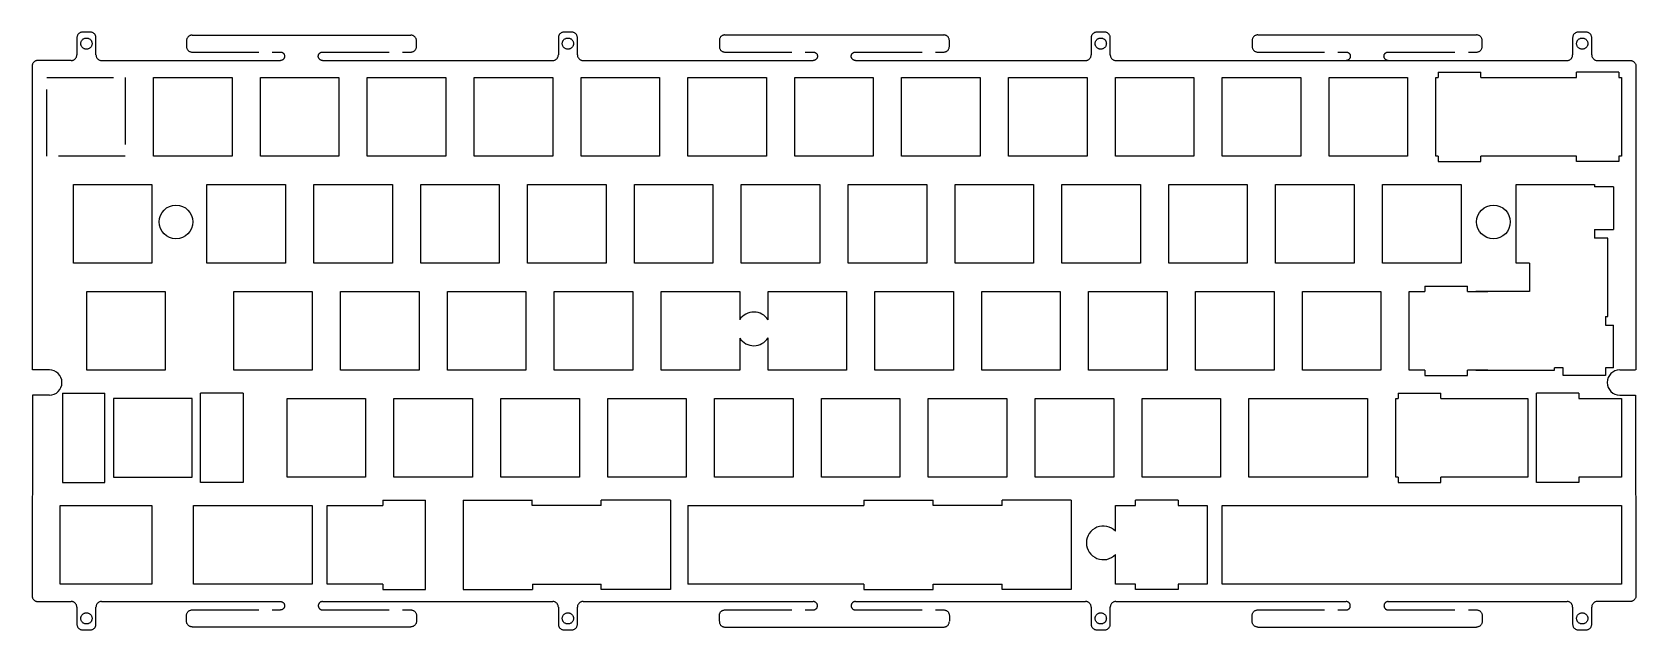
# Model space of a CAD drawing. Header units: millimetres. Extents: x 57 to 343, y 131 to 238.
import ezdxf

# ---------------------------------------------------------------- set-up
doc = ezdxf.new("R2010")
doc.units = ezdxf.units.MM
doc.header["$LTSCALE"] = 0.75
doc.linetypes.add('PHANTOM2', pattern=[31.75, 15.875, -3.175, 3.175, -3.175, 3.175, -3.175])
doc.layers.add('Reference', color=7, linetype='PHANTOM2', lineweight=25)

msp = doc.modelspace()

# ---------------------------------------------------------------- linework, layer by layer
for p, q in [((85.84, 237.17), (124.84, 237.17)), ((180.83, 237.22), (219.83, 237.22)), ((275.81, 237.22), (314.81, 237.22)), ((57.32, 231.67), (57.32, 177.57)), ((69.71, 232.67), (101.59, 232.67)), ((109.09, 232.67), (150.13, 232.67)), ((155.53, 232.67), (196.58, 232.67)), ((204.08, 232.67), (245.12, 232.67)), ((250.52, 232.67), (291.56, 232.67)), ((289.9, 232.67), (330.94, 232.67)), ((343.22, 231.67), (343.22, 177.57)), ((57.4, 173.07), (57.32, 137.32)), ((343.14, 173.07), (343.22, 137.32)), ((69.71, 136.32), (101.59, 136.32)), ((109.09, 136.32), (150.13, 136.32)), ((155.53, 136.32), (196.58, 136.32)), ((204.08, 136.32), (245.12, 136.32)), ((250.52, 136.32), (291.56, 136.32)), ((299.06, 136.32), (330.94, 136.32)), ((85.84, 131.82), (124.84, 131.82)), ((180.83, 131.77), (219.83, 131.77)), ((275.81, 131.77), (314.81, 131.77))]:
    msp.add_line(p, q)
at = {"color": 0}
for p, q in [((78.97, 229.62), (92.97, 229.62)), ((78.97, 215.62), (78.97, 229.62)), ((92.97, 229.62), (92.97, 215.62)), ((98.02, 229.62), (112.02, 229.62)), ((98.02, 215.62), (98.02, 229.62)), ((112.02, 229.62), (112.02, 215.62)), ((117.07, 229.62), (131.07, 229.62)), ((117.07, 215.62), (117.07, 229.62)), ((131.07, 229.62), (131.07, 215.62)), ((136.12, 229.62), (150.12, 229.62)), ((136.12, 215.62), (136.12, 229.62)), ((150.12, 229.62), (150.12, 215.62)), ((155.17, 229.62), (169.17, 229.62)), ((155.17, 215.62), (155.17, 229.62)), ((169.17, 229.62), (169.17, 215.62)), ((174.22, 229.62), (188.22, 229.62)), ((174.22, 215.62), (174.22, 229.62)), ((188.22, 229.62), (188.22, 215.62)), ((193.27, 229.62), (207.27, 229.62)), ((193.27, 215.62), (193.27, 229.62)), ((207.27, 229.62), (207.27, 215.62)), ((212.32, 229.62), (226.32, 229.62)), ((212.32, 215.62), (212.32, 229.62)), ((226.32, 229.62), (226.32, 215.62)), ((231.37, 229.62), (245.37, 229.62)), ((231.37, 215.62), (231.37, 229.62)), ((245.37, 229.62), (245.37, 215.62)), ((250.42, 229.62), (264.42, 229.62)), ((250.42, 215.62), (250.42, 229.62)), ((264.42, 229.62), (264.42, 215.62)), ((269.47, 229.62), (283.47, 229.62)), ((269.47, 215.62), (269.47, 229.62)), ((283.47, 229.62), (283.47, 215.62)), ((288.52, 229.62), (302.52, 229.62)), ((288.52, 215.62), (288.52, 229.62)), ((302.52, 229.62), (302.52, 215.62)), ((307.57, 229.62), (307.99, 229.62)), ((307.57, 215.62), (307.57, 229.62)), ((307.99, 230.59), (307.99, 229.62)), ((307.99, 230.59), (315.57, 230.59)), ((315.57, 229.62), (315.57, 230.59)), ((315.57, 229.62), (332.62, 229.62)), ((332.62, 229.62), (332.62, 230.59)), ((340.2, 230.59), (332.62, 230.59)), ((340.2, 230.59), (340.2, 229.62)), ((340.2, 229.62), (340.62, 229.62)), ((340.62, 229.62), (340.62, 215.62)), ((92.97, 215.62), (78.97, 215.62)), ((112.02, 215.62), (98.02, 215.62)), ((131.07, 215.62), (117.07, 215.62)), ((150.12, 215.62), (136.12, 215.62)), ((169.17, 215.62), (155.17, 215.62)), ((188.22, 215.62), (174.22, 215.62)), ((207.27, 215.62), (193.27, 215.62)), ((226.32, 215.62), (212.32, 215.62)), ((245.37, 215.62), (231.37, 215.62)), ((264.42, 215.62), (250.42, 215.62)), ((283.47, 215.62), (269.47, 215.62)), ((302.52, 215.62), (288.52, 215.62)), ((307.99, 215.62), (307.57, 215.62)), ((307.99, 215.62), (307.99, 214.65)), ((307.99, 214.65), (315.57, 214.65)), ((332.62, 215.62), (315.57, 215.62)), ((315.57, 214.65), (315.57, 215.62)), ((332.62, 214.65), (332.62, 215.62)), ((340.2, 214.65), (332.62, 214.65)), ((340.62, 215.62), (340.2, 215.62)), ((340.2, 215.62), (340.2, 214.65)), ((64.68, 210.57), (78.68, 210.57)), ((64.68, 196.57), (64.68, 210.57)), ((78.68, 210.57), (78.68, 196.57)), ((88.49, 210.57), (102.49, 210.57)), ((88.49, 196.57), (88.49, 210.57)), ((102.49, 210.57), (102.49, 196.57)), ((107.54, 210.57), (121.54, 210.57)), ((107.54, 196.57), (107.54, 210.57)), ((121.54, 210.57), (121.54, 196.57)), ((126.59, 210.57), (140.59, 210.57)), ((126.59, 196.57), (126.59, 210.57)), ((140.59, 210.57), (140.59, 196.57)), ((145.64, 210.57), (159.64, 210.57)), ((145.64, 196.57), (145.64, 210.57)), ((159.64, 210.57), (159.64, 196.57)), ((164.69, 210.57), (178.69, 210.57)), ((164.69, 196.57), (164.69, 210.57)), ((178.69, 210.57), (178.69, 196.57)), ((183.74, 210.57), (197.74, 210.57)), ((183.74, 196.57), (183.74, 210.57)), ((197.74, 210.57), (197.74, 196.57)), ((202.79, 210.57), (216.79, 210.57)), ((202.79, 196.57), (202.79, 210.57)), ((216.79, 210.57), (216.79, 196.57)), ((221.84, 210.57), (235.84, 210.57)), ((221.84, 196.57), (221.84, 210.57)), ((235.84, 210.57), (235.84, 196.57)), ((240.89, 210.57), (254.89, 210.57)), ((240.89, 196.57), (240.89, 210.57)), ((254.89, 210.57), (254.89, 196.57)), ((259.94, 210.57), (273.94, 210.57)), ((259.94, 196.57), (259.94, 210.57)), ((273.94, 210.57), (273.94, 196.57)), ((278.99, 210.57), (292.99, 210.57)), ((278.99, 196.57), (278.99, 210.57)), ((292.99, 210.57), (292.99, 196.57)), ((298.04, 210.57), (312.04, 210.57)), ((298.04, 196.57), (298.04, 210.57)), ((312.04, 210.57), (312.04, 196.57)), ((321.86, 210.57), (335.86, 210.57)), ((321.86, 196.57), (321.86, 210.57)), ((335.86, 210.57), (335.86, 210.15)), ((339.21, 210.15), (335.86, 210.15)), ((339.21, 210.15), (339.21, 202.57)), ((335.86, 202.57), (335.86, 201.05)), ((335.86, 202.57), (339.21, 202.57)), ((338.24, 201.05), (335.86, 201.05)), ((338.24, 187.05), (338.24, 201.05)), ((78.68, 196.57), (64.68, 196.57)), ((102.49, 196.57), (88.49, 196.57)), ((121.54, 196.57), (107.54, 196.57)), ((140.59, 196.57), (126.59, 196.57)), ((159.64, 196.57), (145.64, 196.57)), ((178.69, 196.57), (164.69, 196.57)), ((197.74, 196.57), (183.74, 196.57)), ((216.79, 196.57), (202.79, 196.57)), ((235.84, 196.57), (221.84, 196.57)), ((254.89, 196.57), (240.89, 196.57)), ((273.94, 196.57), (259.94, 196.57)), ((292.99, 196.57), (278.99, 196.57)), ((312.04, 196.57), (298.04, 196.57)), ((324.24, 196.57), (321.86, 196.57)), ((324.24, 196.57), (324.24, 191.52)), ((305.61, 192.49), (305.61, 191.52)), ((305.61, 192.49), (313.19, 192.49)), ((313.19, 191.52), (313.19, 192.49)), ((67.06, 191.52), (81.06, 191.52)), ((67.06, 177.52), (67.06, 191.52)), ((81.06, 191.52), (81.06, 177.52)), ((93.26, 191.52), (107.26, 191.52)), ((93.26, 177.52), (93.26, 191.52)), ((107.26, 191.52), (107.26, 177.52)), ((112.31, 191.52), (126.31, 191.52)), ((112.31, 177.52), (112.31, 191.52)), ((126.31, 191.52), (126.31, 177.52)), ((131.36, 191.52), (145.36, 191.52)), ((131.36, 177.52), (131.36, 191.52)), ((145.36, 191.52), (145.36, 177.52)), ((150.41, 191.52), (164.41, 191.52)), ((150.41, 177.52), (150.41, 191.52)), ((164.41, 191.52), (164.41, 177.52)), ((169.46, 191.52), (183.46, 191.52)), ((169.46, 177.52), (169.46, 191.52)), ((183.46, 191.52), (183.46, 186.51)), ((188.51, 191.52), (202.51, 191.52)), ((188.51, 186.47), (188.51, 191.52)), ((202.51, 191.52), (202.51, 177.52)), ((207.56, 191.52), (221.56, 191.52)), ((207.56, 177.52), (207.56, 191.52)), ((221.56, 191.52), (221.56, 177.52)), ((226.61, 191.52), (240.61, 191.52)), ((226.61, 177.52), (226.61, 191.52)), ((240.61, 191.52), (240.61, 177.52)), ((245.66, 191.52), (259.66, 191.52)), ((245.66, 177.52), (245.66, 191.52)), ((259.66, 191.52), (259.66, 177.52)), ((264.71, 191.52), (278.71, 191.52)), ((264.71, 177.52), (264.71, 191.52)), ((278.71, 191.52), (278.71, 177.52)), ((283.76, 191.52), (297.76, 191.52)), ((283.76, 177.52), (283.76, 191.52)), ((297.76, 191.52), (297.76, 177.52)), ((302.81, 191.52), (305.61, 191.52)), ((302.81, 177.52), (302.81, 191.52)), ((313.19, 191.52), (316.81, 191.52)), ((324.24, 191.52), (314.71, 191.52)), ((337.81, 187.05), (338.24, 187.05)), ((337.81, 187.05), (337.81, 185.52)), ((183.46, 183.23), (183.46, 177.52)), ((188.51, 177.52), (188.51, 183.27)), ((337.81, 185.52), (339.21, 185.52)), ((339.21, 177.95), (339.21, 185.52)), ((81.06, 177.52), (67.06, 177.52)), ((107.26, 177.52), (93.26, 177.52)), ((126.31, 177.52), (112.31, 177.52)), ((145.36, 177.52), (131.36, 177.52)), ((164.41, 177.52), (150.41, 177.52)), ((183.46, 177.52), (169.46, 177.52)), ((202.51, 177.52), (188.51, 177.52)), ((221.56, 177.52), (207.56, 177.52)), ((240.61, 177.52), (226.61, 177.52)), ((259.66, 177.52), (245.66, 177.52)), ((278.71, 177.52), (264.71, 177.52)), ((297.76, 177.52), (283.76, 177.52)), ((305.61, 177.52), (302.81, 177.52)), ((305.61, 177.52), (305.61, 176.55)), ((316.81, 177.52), (313.19, 177.52)), ((313.19, 176.55), (313.19, 177.52)), ((314.71, 177.52), (328.71, 177.52)), ((330.24, 177.95), (328.71, 177.95)), ((330.24, 176.55), (330.24, 177.95)), ((337.81, 177.95), (337.81, 176.55)), ((339.21, 177.95), (337.81, 177.95)), ((305.61, 176.55), (313.19, 176.55)), ((337.81, 176.55), (330.24, 176.55)), ((62.73, 173.44), (62.73, 157.5)), ((62.73, 173.44), (70.3, 173.44)), ((70.3, 157.5), (70.3, 173.44)), ((71.83, 172.47), (71.83, 158.47)), ((85.83, 172.47), (71.83, 172.47)), ((85.83, 158.47), (85.83, 172.47)), ((87.35, 157.5), (87.35, 173.44)), ((94.93, 173.44), (87.35, 173.44)), ((94.93, 173.44), (94.93, 157.5)), ((102.78, 172.47), (116.78, 172.47)), ((102.78, 158.47), (102.78, 172.47)), ((116.78, 172.47), (116.78, 158.47)), ((121.83, 172.47), (135.83, 172.47)), ((121.83, 158.47), (121.83, 172.47)), ((135.83, 172.47), (135.83, 158.47)), ((140.88, 172.47), (154.88, 172.47)), ((140.88, 158.47), (140.88, 172.47)), ((154.88, 172.47), (154.88, 158.47)), ((159.93, 172.47), (173.93, 172.47)), ((159.93, 158.47), (159.93, 172.47)), ((173.93, 172.47), (173.93, 158.47)), ((178.98, 172.47), (192.98, 172.47)), ((178.98, 158.47), (178.98, 172.47)), ((192.98, 172.47), (192.98, 158.47)), ((198.03, 172.47), (212.03, 172.47)), ((198.03, 158.47), (198.03, 172.47)), ((212.03, 172.47), (212.03, 158.47)), ((217.08, 172.47), (231.08, 172.47)), ((217.08, 158.47), (217.08, 172.47)), ((231.08, 172.47), (231.08, 158.47)), ((236.13, 172.47), (250.13, 172.47)), ((236.13, 158.47), (236.13, 172.47)), ((250.13, 172.47), (250.13, 158.47)), ((255.18, 172.47), (269.18, 172.47)), ((255.18, 158.47), (255.18, 172.47)), ((269.18, 172.47), (269.18, 158.47)), ((274.23, 172.47), (295.37, 172.47)), ((274.23, 158.47), (274.23, 172.47)), ((295.37, 172.47), (295.37, 158.47)), ((300.42, 172.47), (300.85, 172.47)), ((300.42, 158.47), (300.42, 172.47)), ((300.85, 173.44), (300.85, 172.47)), ((300.85, 173.44), (308.42, 173.44)), ((308.42, 172.47), (308.42, 173.44)), ((308.42, 172.47), (323.95, 172.47)), ((323.95, 172.47), (323.95, 158.47)), ((325.47, 157.5), (325.47, 173.44)), ((333.05, 173.44), (325.47, 173.44)), ((333.05, 173.44), (333.05, 172.47)), ((333.05, 172.47), (340.62, 172.47)), ((340.62, 172.47), (340.62, 158.47)), ((62.73, 157.5), (70.3, 157.5)), ((71.83, 158.47), (85.83, 158.47)), ((94.93, 157.5), (87.35, 157.5)), ((116.78, 158.47), (102.78, 158.47)), ((135.83, 158.47), (121.83, 158.47)), ((154.88, 158.47), (140.88, 158.47)), ((173.93, 158.47), (159.93, 158.47)), ((192.98, 158.47), (178.98, 158.47)), ((212.03, 158.47), (198.03, 158.47)), ((231.08, 158.47), (217.08, 158.47)), ((250.13, 158.47), (236.13, 158.47)), ((269.18, 158.47), (255.18, 158.47)), ((295.37, 158.47), (274.23, 158.47)), ((300.85, 158.47), (300.42, 158.47)), ((300.85, 158.47), (300.85, 157.5)), ((300.85, 157.5), (308.42, 157.5)), ((323.95, 158.47), (308.42, 158.47)), ((308.42, 157.5), (308.42, 158.47)), ((333.05, 157.5), (325.47, 157.5)), ((340.62, 158.47), (333.05, 158.47)), ((333.05, 158.47), (333.05, 157.5)), ((119.87, 154.39), (119.87, 153.42)), ((119.87, 154.39), (127.44, 154.39)), ((127.44, 138.45), (127.44, 154.39)), ((134.16, 154.39), (134.16, 138.45)), ((134.16, 154.39), (146.5, 154.39)), ((146.49, 153.42), (146.49, 154.39)), ((158.79, 153.42), (158.79, 154.39)), ((171.13, 154.39), (158.79, 154.39)), ((171.13, 154.39), (171.13, 138.45)), ((205.6, 154.39), (205.6, 153.42)), ((205.6, 154.39), (217.94, 154.39)), ((217.94, 153.42), (217.94, 154.39)), ((230.23, 153.42), (230.23, 154.39)), ((242.56, 154.39), (230.23, 154.39)), ((242.56, 154.39), (242.56, 138.45)), ((254.04, 153.42), (254.04, 154.39)), ((261.62, 154.39), (254.04, 154.39)), ((261.62, 154.39), (261.62, 153.42)), ((62.3, 153.42), (78.68, 153.42)), ((62.3, 139.42), (62.3, 153.42)), ((78.68, 153.42), (78.68, 139.42)), ((86.11, 139.42), (86.11, 153.42)), ((86.11, 153.42), (107.26, 153.42)), ((107.26, 153.42), (107.26, 139.42)), ((109.93, 153.42), (119.87, 153.42)), ((109.93, 139.42), (109.93, 153.42)), ((158.79, 153.42), (146.49, 153.42)), ((174.22, 153.42), (205.6, 153.42)), ((174.22, 153.42), (174.22, 139.42)), ((230.23, 153.42), (217.94, 153.42)), ((250.42, 153.42), (254.04, 153.42)), ((250.42, 148.86), (250.42, 153.42)), ((261.62, 153.42), (266.8, 153.42)), ((266.8, 153.42), (266.8, 139.42)), ((269.47, 153.42), (340.62, 153.42)), ((269.47, 139.42), (269.47, 153.42)), ((340.62, 153.42), (340.62, 139.42)), ((250.42, 139.42), (250.42, 144.68)), ((78.68, 139.42), (62.3, 139.42)), ((107.26, 139.42), (86.11, 139.42)), ((119.87, 139.42), (109.93, 139.42)), ((119.87, 139.42), (119.87, 138.45)), ((119.87, 138.45), (127.44, 138.45)), ((134.16, 138.45), (146.5, 138.45)), ((146.5, 139.42), (158.79, 139.42)), ((158.79, 138.45), (158.79, 139.42)), ((171.13, 138.45), (158.79, 138.45)), ((205.6, 139.42), (174.22, 139.42)), ((205.6, 139.42), (205.6, 138.45)), ((205.6, 138.45), (217.94, 138.45)), ((217.94, 138.45), (217.94, 139.42)), ((217.94, 139.42), (230.23, 139.42)), ((230.23, 138.45), (230.23, 139.42)), ((242.56, 138.45), (230.23, 138.45)), ((254.04, 139.42), (250.42, 139.42)), ((254.04, 138.45), (254.04, 139.42)), ((261.62, 138.45), (254.04, 138.45)), ((266.8, 139.42), (261.62, 139.42)), ((261.62, 139.42), (261.62, 138.45)), ((340.62, 139.42), (269.47, 139.42))]:
    msp.add_line(p, q, dxfattribs=at)
at = {"linetype": 'Continuous'}
for p, q in [((60.4, 177.57), (57.4, 177.57)), ((328.71, 177.52), (328.71, 177.95)), ((340.35, 177.57), (343.14, 177.57)), ((60.4, 173.07), (57.4, 173.07)), ((340.35, 173.07), (343.14, 173.07)), ((146.5, 139.42), (146.5, 138.45))]:
    msp.add_line(p, q, dxfattribs=at)
for centre in [(82.97, 203.92), (317.82, 203.92)]:
    msp.add_circle(centre, 3, dxfattribs=at)
for centre, radius, start, end in [((185.97, 184.87), 3, 32.2581, 146.896), ((185.97, 184.87), 3, 213.104, 327.7419), ((60.4, 175.32), 2.25, 270, 90), ((248.27, 146.77), 3, 44.2212, 315.7788)]:
    msp.add_arc(centre, radius, start, end, dxfattribs=at)
msp.add_arc((340.35, 175.32), 2.25, 90, 270)
at = {"layer": 'Reference'}
for p, q in [((67.71, 237.72), (66.31, 237.72)), ((153.53, 237.72), (152.13, 237.72)), ((248.52, 237.72), (247.12, 237.72)), ((334.34, 237.72), (332.94, 237.72)), ((65.31, 236.72), (65.31, 233.67)), ((68.71, 233.67), (68.71, 236.72)), ((84.84, 236.17), (84.84, 235.17)), ((125.84, 235.17), (125.84, 236.17)), ((151.13, 236.72), (151.13, 233.67)), ((154.53, 233.67), (154.53, 236.72)), ((179.83, 236.22), (179.83, 235.17)), ((220.83, 235.17), (220.83, 236.22)), ((246.12, 236.72), (246.12, 233.67)), ((249.52, 233.67), (249.52, 236.72)), ((274.81, 236.22), (274.81, 235.17)), ((315.81, 235.17), (315.81, 236.22)), ((331.94, 236.72), (331.94, 233.67)), ((335.34, 233.67), (335.34, 236.72)), ((64.31, 232.67), (58.32, 232.67)), ((85.84, 234.17), (101.59, 234.17)), ((109.09, 234.17), (124.84, 234.17)), ((180.83, 234.17), (196.58, 234.17)), ((204.08, 234.17), (219.83, 234.17)), ((275.81, 234.17), (291.56, 234.17)), ((299.06, 234.17), (314.81, 234.17)), ((336.34, 232.67), (342.22, 232.67)), ((59.92, 215.62), (59.92, 229.62)), ((59.92, 229.62), (73.92, 229.62)), ((73.92, 229.62), (73.92, 215.62)), ((73.92, 215.62), (59.92, 215.62)), ((58.32, 136.32), (64.31, 136.32)), ((65.31, 135.32), (65.31, 132.27)), ((68.71, 132.27), (68.71, 135.32)), ((85.84, 134.82), (101.59, 134.82)), ((109.09, 134.82), (124.84, 134.82)), ((151.13, 135.32), (151.13, 132.27)), ((154.53, 132.27), (154.53, 135.32)), ((180.83, 134.82), (196.58, 134.82)), ((204.08, 134.82), (219.83, 134.82)), ((246.12, 135.32), (246.12, 132.27)), ((249.52, 132.27), (249.52, 135.32)), ((275.81, 134.82), (291.56, 134.82)), ((299.06, 134.82), (314.81, 134.82)), ((331.94, 135.32), (331.94, 132.27)), ((335.34, 132.27), (335.34, 135.32)), ((342.22, 136.32), (336.34, 136.32)), ((84.84, 132.82), (84.84, 133.82)), ((125.84, 133.82), (125.84, 132.82)), ((179.83, 132.82), (179.83, 133.82)), ((220.83, 133.82), (220.83, 132.82)), ((274.81, 132.77), (274.81, 133.82)), ((315.81, 133.82), (315.81, 132.82)), ((66.31, 131.27), (67.71, 131.27)), ((152.13, 131.27), (153.53, 131.27)), ((247.12, 131.27), (248.52, 131.27)), ((332.94, 131.27), (334.34, 131.27))]:
    msp.add_line(p, q, dxfattribs=at)
for centre in [(67.01, 235.67), (152.83, 235.67), (247.82, 235.67), (333.64, 235.67), (67.01, 133.32), (152.83, 133.32), (247.82, 133.32), (333.64, 133.32)]:
    msp.add_circle(centre, 1, dxfattribs=at)
for centre, radius, start, end in [((66.31, 236.72), 1, 90, 180), ((67.71, 236.72), 1, 0, 90), ((152.13, 236.72), 1, 90, 180), ((153.53, 236.72), 1, 0, 90), ((247.12, 236.72), 1, 90, 180), ((248.52, 236.72), 1, 0, 90), ((332.94, 236.72), 1, 90, 180), ((334.34, 236.72), 1, 0, 90), ((85.84, 236.17), 1, 90, 180), ((85.84, 235.17), 1, 180, 270), ((124.84, 236.17), 1, 0, 90), ((124.84, 235.17), 1, 270, 360), ((180.83, 236.22), 1, 90, 180), ((180.83, 235.17), 1, 180, 270), ((219.83, 236.22), 1, 0, 90), ((219.83, 235.17), 1, 270, 0), ((275.81, 236.22), 1, 90, 180), ((275.81, 235.17), 1, 180, 270), ((314.81, 236.22), 1, 0, 90), ((314.81, 235.17), 1, 270, 0), ((58.32, 231.67), 1, 90, 180), ((64.31, 233.67), 1, 270, 0), ((69.71, 233.67), 1, 180, 269.9999), ((150.13, 233.67), 1, 270, 0), ((155.53, 233.67), 1, 180, 270), ((245.12, 233.67), 1, 270, 0), ((250.52, 233.67), 1, 180, 270), ((330.94, 233.67), 1, 270, 0), ((336.34, 233.67), 1, 180, 269.9999), ((58.32, 137.32), 1, 180, 270), ((64.31, 135.32), 1, 0, 90), ((69.71, 135.32), 1, 90, 180), ((109.09, 135.57), 0.75, 89.9996, 270), ((150.13, 135.32), 1, 0, 90), ((155.53, 135.32), 1, 90, 180), ((196.58, 135.57), 0.75, 269.9997, 89.9997), ((204.08, 135.57), 0.75, 89.9996, 270), ((245.12, 135.32), 1, 0, 90), ((250.52, 135.32), 1, 90, 180), ((291.56, 135.57), 0.75, 269.9997, 89.9997), ((299.06, 135.57), 0.75, 89.9996, 270), ((330.94, 135.32), 1, 0, 90), ((336.34, 135.32), 1, 90, 180), ((66.31, 132.27), 1, 180, 270), ((67.71, 132.27), 1, 270, 0), ((152.13, 132.27), 1, 180, 270), ((153.53, 132.27), 1, 270, 0), ((180.83, 132.77), 1, 180, 270), ((219.83, 132.77), 1, 270, 0), ((247.12, 132.27), 1, 180, 270), ((248.52, 132.27), 1, 270, 0), ((332.94, 132.27), 1, 180, 270), ((334.34, 132.27), 1, 270, 0)]:
    msp.add_arc(centre, radius, start, end, dxfattribs=at)
at = {"layer": 'Reference', "extrusion": (0, 0, -1)}
for centre, radius, start, end in [((-101.59, 233.42), 0.75, 90.0002, 270.0002), ((-109.09, 233.42), 0.75, 270.0005, 90), ((-196.58, 233.42), 0.75, 90.0002, 270.0002), ((-204.08, 233.42), 0.75, 270.0005, 90), ((-291.56, 233.42), 0.75, 90.0002, 270.0002), ((-299.06, 233.42), 0.75, 270.0005, 90), ((-342.22, 231.67), 1, 90, 180), ((-342.22, 137.32), 1, 180, 270), ((-85.84, 133.82), 1, 0, 90), ((-101.59, 135.57), 0.75, 90, 270.0005), ((-124.84, 133.82), 1, 90, 180), ((-180.83, 133.82), 1, 0, 90), ((-219.83, 133.82), 1, 90, 180), ((-275.81, 133.82), 1, 0, 90), ((-314.81, 133.82), 1, 90, 180), ((-85.84, 132.82), 1, 270, 0), ((-124.84, 132.82), 1, 180, 270), ((-275.81, 132.77), 1, 270, 0), ((-314.81, 132.77), 1, 180, 270)]:
    msp.add_arc(centre, radius, start, end, dxfattribs=at)

doc.saveas('drawing.dxf')
